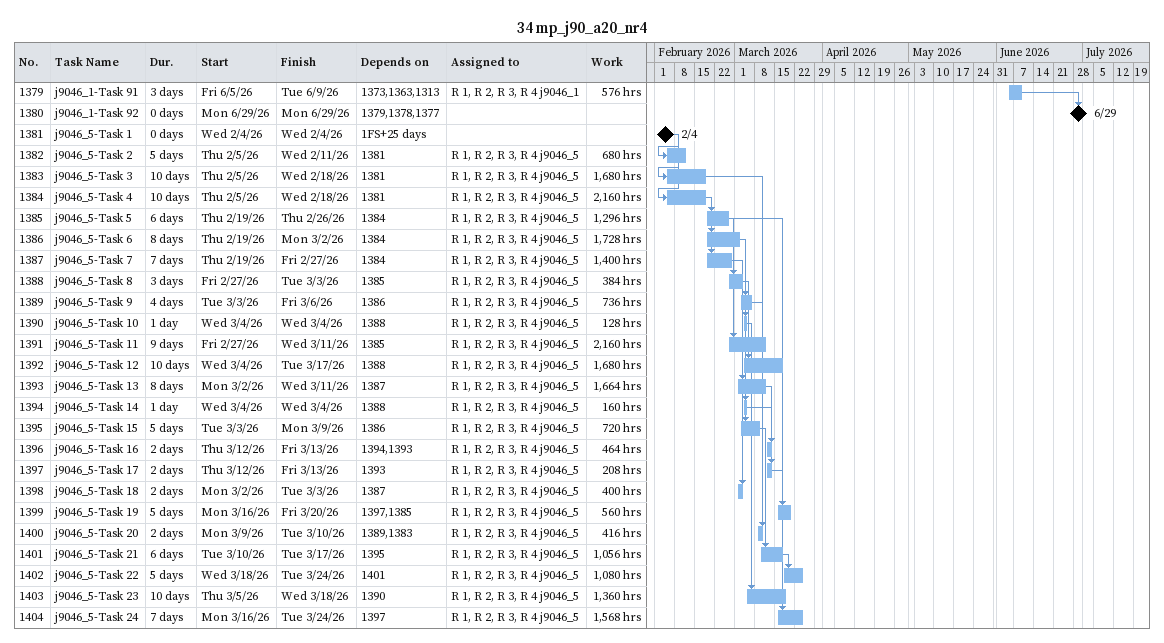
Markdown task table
34 mp_j90_a20_nr4

| ID | Task | Duration | Start | Finish | Predecessors | Resources | Work (h) |
|---|---|---|---|---|---|---|---|
| 1379 | j9046_1-Task 91 | 3d | 2026-06-05 | 2026-06-09 | 1373, 1363, 1313 | R 1, R 2, R 3, R 4 j9046_1 | 576 |
| 1380 | j9046_1-Task 92 | 0d | 2026-06-29 | 2026-06-29 | 1379, 1378, 1377 |  |  |
| 1381 | j9046_5-Task 1 | 0d | 2026-02-04 | 2026-02-04 | 1FS+25d |  |  |
| 1382 | j9046_5-Task 2 | 5d | 2026-02-05 | 2026-02-11 | 1381 | R 1, R 2, R 3, R 4 j9046_5 | 680 |
| 1383 | j9046_5-Task 3 | 10d | 2026-02-05 | 2026-02-18 | 1381 | R 1, R 2, R 3, R 4 j9046_5 | 1680 |
| 1384 | j9046_5-Task 4 | 10d | 2026-02-05 | 2026-02-18 | 1381 | R 1, R 2, R 3, R 4 j9046_5 | 2160 |
| 1385 | j9046_5-Task 5 | 6d | 2026-02-19 | 2026-02-26 | 1384 | R 1, R 2, R 3, R 4 j9046_5 | 1296 |
| 1386 | j9046_5-Task 6 | 8d | 2026-02-19 | 2026-03-02 | 1384 | R 1, R 2, R 3, R 4 j9046_5 | 1728 |
| 1387 | j9046_5-Task 7 | 7d | 2026-02-19 | 2026-02-27 | 1384 | R 1, R 2, R 3, R 4 j9046_5 | 1400 |
| 1388 | j9046_5-Task 8 | 3d | 2026-02-27 | 2026-03-03 | 1385 | R 1, R 2, R 3, R 4 j9046_5 | 384 |
| 1389 | j9046_5-Task 9 | 4d | 2026-03-03 | 2026-03-06 | 1386 | R 1, R 2, R 3, R 4 j9046_5 | 736 |
| 1390 | j9046_5-Task 10 | 1d | 2026-03-04 | 2026-03-04 | 1388 | R 1, R 2, R 3, R 4 j9046_5 | 128 |
| 1391 | j9046_5-Task 11 | 9d | 2026-02-27 | 2026-03-11 | 1385 | R 1, R 2, R 3, R 4 j9046_5 | 2160 |
| 1392 | j9046_5-Task 12 | 10d | 2026-03-04 | 2026-03-17 | 1388 | R 1, R 2, R 3, R 4 j9046_5 | 1680 |
| 1393 | j9046_5-Task 13 | 8d | 2026-03-02 | 2026-03-11 | 1387 | R 1, R 2, R 3, R 4 j9046_5 | 1664 |
| 1394 | j9046_5-Task 14 | 1d | 2026-03-04 | 2026-03-04 | 1388 | R 1, R 2, R 3, R 4 j9046_5 | 160 |
| 1395 | j9046_5-Task 15 | 5d | 2026-03-03 | 2026-03-09 | 1386 | R 1, R 2, R 3, R 4 j9046_5 | 720 |
| 1396 | j9046_5-Task 16 | 2d | 2026-03-12 | 2026-03-13 | 1394, 1393 | R 1, R 2, R 3, R 4 j9046_5 | 464 |
| 1397 | j9046_5-Task 17 | 2d | 2026-03-12 | 2026-03-13 | 1393 | R 1, R 2, R 3, R 4 j9046_5 | 208 |
| 1398 | j9046_5-Task 18 | 2d | 2026-03-02 | 2026-03-03 | 1387 | R 1, R 2, R 3, R 4 j9046_5 | 400 |
| 1399 | j9046_5-Task 19 | 5d | 2026-03-16 | 2026-03-20 | 1397, 1385 | R 1, R 2, R 3, R 4 j9046_5 | 560 |
| 1400 | j9046_5-Task 20 | 2d | 2026-03-09 | 2026-03-10 | 1389, 1383 | R 1, R 2, R 3, R 4 j9046_5 | 416 |
| 1401 | j9046_5-Task 21 | 6d | 2026-03-10 | 2026-03-17 | 1395 | R 1, R 2, R 3, R 4 j9046_5 | 1056 |
| 1402 | j9046_5-Task 22 | 5d | 2026-03-18 | 2026-03-24 | 1401 | R 1, R 2, R 3, R 4 j9046_5 | 1080 |
| 1403 | j9046_5-Task 23 | 10d | 2026-03-05 | 2026-03-18 | 1390 | R 1, R 2, R 3, R 4 j9046_5 | 1360 |
| 1404 | j9046_5-Task 24 | 7d | 2026-03-16 | 2026-03-24 | 1397 | R 1, R 2, R 3, R 4 j9046_5 | 1568 |
